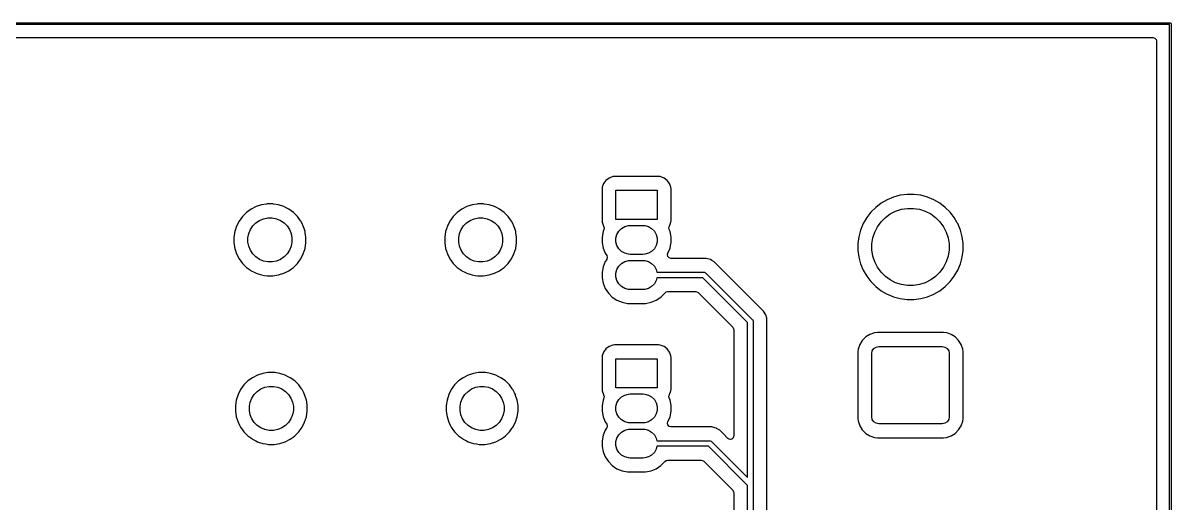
# Model space of a CAD drawing. Extents: x 4.07 to 10.8, y -5 to -0.8.
# Drawn here: x 9.166 to 10.801, y -1.483 to -0.799 of the extents above; entities that cross this region are included whole.
import ezdxf

# ---------------------------------------------------------------- set-up
doc = ezdxf.new("R2010")
doc.units = 0
doc.header["$MEASUREMENT"] = 0
doc.layers.add('BLACK', color=7, linetype='CONTINUOUS')

msp = doc.modelspace()

# ---------------------------------------------------------------- linework, layer by layer
at = {"layer": 'BLACK', "linetype": 'CONTINUOUS'}
for p, q in [((5.8, -0.799), (10.8, -0.799)), ((10.8, -0.799), (10.8004, -0.7991)), ((10.8004, -0.7991), (10.8009, -0.7996)), ((10.8009, -0.7996), (10.801, -0.8)), ((10.801, -0.8), (10.801, -5)), ((10.799, -0.801), (5.801, -0.801)), ((10.799, -4.999), (10.799, -0.801)), ((5.8246, -0.8197), (10.7754, -0.8197)), ((10.7754, -0.8197), (10.7781, -0.8205)), ((10.7781, -0.8205), (10.7799, -0.8226)), ((10.7799, -0.8226), (10.7803, -0.8246)), ((10.7803, -0.8246), (10.7803, -4.9754)), ((9.993, -1.0278), (9.991, -1.0331)), ((9.9964, -1.0233), (9.993, -1.0278)), ((9.993, -1.0278), (9.993, -1.0278)), ((10.0009, -1.0199), (9.9964, -1.0233)), ((9.9964, -1.0233), (9.9964, -1.0233)), ((10.0062, -1.0179), (10.0009, -1.0199)), ((10.0009, -1.0199), (10.0009, -1.0199)), ((10.0086, -1.0176), (10.0062, -1.0179)), ((10.0714, -1.0176), (10.0086, -1.0176)), ((10.0086, -1.0176), (10.0086, -1.0176)), ((10.0738, -1.0179), (10.0714, -1.0176)), ((10.0714, -1.0176), (10.0714, -1.0176)), ((10.0714, -1.0176), (10.0714, -1.0176)), ((10.0714, -1.0176), (10.0714, -1.0176)), ((10.0791, -1.0199), (10.0738, -1.0179)), ((10.0738, -1.0179), (10.0738, -1.0179)), ((10.0836, -1.0233), (10.0791, -1.0199)), ((10.0791, -1.0199), (10.0791, -1.0199)), ((10.087, -1.0278), (10.0836, -1.0233)), ((10.0836, -1.0233), (10.0836, -1.0233)), ((10.089, -1.0331), (10.087, -1.0278)), ((10.087, -1.0278), (10.087, -1.0278)), ((10.087, -1.0278), (10.087, -1.0278)), ((9.991, -1.0331), (9.9908, -1.0347)), ((9.9908, -1.0347), (9.9908, -1.0354)), ((9.9908, -1.0354), (9.9908, -1.0354)), ((9.9908, -1.0354), (9.9908, -1.0806)), ((10.0105, -1.0787), (10.0105, -1.0373)), ((10.0105, -1.0373), (10.0695, -1.0373)), ((10.0695, -1.0373), (10.0695, -1.0787)), ((10.0892, -1.0354), (10.089, -1.0331)), ((10.0892, -1.0806), (10.0892, -1.0354)), ((10.4154, -1.0445), (10.4059, -1.047)), ((10.4251, -1.0432), (10.4154, -1.0445)), ((10.4349, -1.0432), (10.4251, -1.0432)), ((10.4251, -1.0432), (10.4251, -1.0432)), ((10.4251, -1.0432), (10.4251, -1.0432)), ((10.4446, -1.0445), (10.4349, -1.0432)), ((10.4349, -1.0432), (10.4349, -1.0432)), ((10.4349, -1.0432), (10.4349, -1.0432)), ((10.4541, -1.047), (10.4446, -1.0445)), ((9.4983, -1.0606), (9.4912, -1.0642)), ((9.506, -1.0581), (9.4983, -1.0606)), ((9.513, -1.057), (9.506, -1.0581)), ((9.514, -1.0568), (9.513, -1.057)), ((9.522, -1.0568), (9.514, -1.0568)), ((9.5231, -1.057), (9.522, -1.0568)), ((9.53, -1.0581), (9.5231, -1.057)), ((9.5377, -1.0606), (9.53, -1.0581)), ((9.5413, -1.0624), (9.5377, -1.0606)), ((9.5448, -1.0642), (9.5413, -1.0624)), ((9.7983, -1.0606), (9.7912, -1.0642)), ((9.806, -1.0581), (9.7983, -1.0606)), ((9.813, -1.057), (9.806, -1.0581)), ((9.814, -1.0568), (9.813, -1.057)), ((9.822, -1.0568), (9.814, -1.0568)), ((9.8231, -1.057), (9.822, -1.0568)), ((9.83, -1.0581), (9.8231, -1.057)), ((9.8377, -1.0606), (9.83, -1.0581)), ((9.8413, -1.0624), (9.8377, -1.0606)), ((9.8448, -1.0642), (9.8413, -1.0624)), ((10.3806, -1.0616), (10.3736, -1.0686)), ((10.3883, -1.0557), (10.3806, -1.0616)), ((10.3806, -1.0616), (10.3806, -1.0616)), ((10.3968, -1.0507), (10.3883, -1.0557)), ((10.4059, -1.047), (10.3968, -1.0507)), ((10.3968, -1.0507), (10.3968, -1.0507)), ((10.4632, -1.0507), (10.4541, -1.047)), ((10.4717, -1.0557), (10.4632, -1.0507)), ((10.4632, -1.0507), (10.4632, -1.0507)), ((10.4794, -1.0616), (10.4717, -1.0557)), ((10.4864, -1.0686), (10.4794, -1.0616)), ((10.4794, -1.0616), (10.4794, -1.0616)), ((9.4789, -1.0746), (9.4742, -1.0812)), ((9.4846, -1.0689), (9.4789, -1.0746)), ((9.4912, -1.0642), (9.4846, -1.0689)), ((9.5032, -1.0802), (9.5089, -1.0779)), ((9.5089, -1.0779), (9.5149, -1.0767)), ((9.5149, -1.0767), (9.5211, -1.0767)), ((9.5211, -1.0767), (9.5271, -1.0779)), ((9.5271, -1.0779), (9.5328, -1.0802)), ((9.5514, -1.0689), (9.5448, -1.0642)), ((9.5448, -1.0642), (9.5448, -1.0642)), ((9.5448, -1.0642), (9.5448, -1.0642)), ((9.5571, -1.0746), (9.5514, -1.0689)), ((9.5613, -1.0806), (9.5571, -1.0746)), ((9.7789, -1.0746), (9.7742, -1.0812)), ((9.7846, -1.0689), (9.7789, -1.0746)), ((9.7912, -1.0642), (9.7846, -1.0689)), ((9.8032, -1.0802), (9.8089, -1.0779)), ((9.8089, -1.0779), (9.8149, -1.0767)), ((9.8149, -1.0767), (9.8211, -1.0767)), ((9.8211, -1.0767), (9.8271, -1.0779)), ((9.8271, -1.0779), (9.8328, -1.0802)), ((9.8514, -1.0689), (9.8448, -1.0642)), ((9.8448, -1.0642), (9.8448, -1.0642)), ((9.8448, -1.0642), (9.8448, -1.0642)), ((9.8571, -1.0746), (9.8514, -1.0689)), ((9.8613, -1.0806), (9.8571, -1.0746)), ((10.0695, -1.0787), (10.0105, -1.0787)), ((10.3677, -1.0763), (10.3627, -1.0848)), ((10.3736, -1.0686), (10.3677, -1.0763)), ((10.3736, -1.0686), (10.3736, -1.0686)), ((10.3881, -1.0822), (10.3942, -1.0761)), ((10.3942, -1.0761), (10.4012, -1.071)), ((10.4012, -1.071), (10.4089, -1.0671)), ((10.4089, -1.0671), (10.4171, -1.0644)), ((10.4171, -1.0644), (10.4257, -1.0631)), ((10.4257, -1.0631), (10.4343, -1.0631)), ((10.4343, -1.0631), (10.4429, -1.0644)), ((10.4429, -1.0644), (10.4511, -1.0671)), ((10.4511, -1.0671), (10.4588, -1.071)), ((10.4588, -1.071), (10.4658, -1.0761)), ((10.4658, -1.0761), (10.4719, -1.0822)), ((10.4923, -1.0763), (10.4864, -1.0686)), ((10.4864, -1.0686), (10.4864, -1.0686)), ((10.4967, -1.0839), (10.4923, -1.0763)), ((9.4706, -1.0883), (9.4681, -1.096)), ((9.4742, -1.0812), (9.4706, -1.0883)), ((9.4879, -1.0989), (9.4902, -1.0932)), ((9.4902, -1.0932), (9.4937, -1.088)), ((9.4937, -1.088), (9.498, -1.0837)), ((9.498, -1.0837), (9.5032, -1.0802)), ((9.5328, -1.0802), (9.538, -1.0837)), ((9.538, -1.0837), (9.5423, -1.088)), ((9.5423, -1.088), (9.5458, -1.0932)), ((9.5458, -1.0932), (9.5481, -1.0989)), ((9.5618, -1.0812), (9.5613, -1.0806)), ((9.5637, -1.0848), (9.5618, -1.0812)), ((9.5654, -1.0883), (9.5637, -1.0848)), ((9.5665, -1.0916), (9.5654, -1.0883)), ((9.5654, -1.0883), (9.5654, -1.0883)), ((9.5654, -1.0883), (9.5654, -1.0883)), ((9.5679, -1.096), (9.5665, -1.0916)), ((9.7706, -1.0883), (9.7681, -1.096)), ((9.7742, -1.0812), (9.7706, -1.0883)), ((9.7879, -1.0989), (9.7902, -1.0932)), ((9.7902, -1.0932), (9.7937, -1.088)), ((9.7937, -1.088), (9.798, -1.0837)), ((9.798, -1.0837), (9.8032, -1.0802)), ((9.8328, -1.0802), (9.838, -1.0837)), ((9.838, -1.0837), (9.8423, -1.088)), ((9.8423, -1.088), (9.8458, -1.0932)), ((9.8458, -1.0932), (9.8481, -1.0989)), ((9.8618, -1.0812), (9.8613, -1.0806)), ((9.8637, -1.0848), (9.8618, -1.0812)), ((9.8654, -1.0883), (9.8637, -1.0848)), ((9.8665, -1.0916), (9.8654, -1.0883)), ((9.8654, -1.0883), (9.8654, -1.0883)), ((9.8654, -1.0883), (9.8654, -1.0883)), ((9.8679, -1.096), (9.8665, -1.0916)), ((9.9908, -1.0806), (9.9908, -1.0806)), ((9.9908, -1.0806), (9.991, -1.0829)), ((9.991, -1.0829), (9.993, -1.0882)), ((9.9936, -1.093), (9.9923, -1.0962)), ((9.993, -1.0882), (9.993, -1.0882)), ((9.993, -1.0882), (9.993, -1.0882)), ((9.993, -1.0882), (9.993, -1.0883)), ((9.993, -1.0883), (9.9931, -1.0883)), ((9.9931, -1.0883), (9.9932, -1.0885)), ((9.9932, -1.0885), (9.9931, -1.0885)), ((9.9931, -1.0885), (9.994, -1.0908)), ((9.994, -1.0908), (9.9936, -1.093)), ((10.0147, -1.0954), (10.0186, -1.0916)), ((10.0186, -1.0916), (10.0232, -1.0889)), ((10.0232, -1.0889), (10.0284, -1.0875)), ((10.0284, -1.0875), (10.0311, -1.0873)), ((10.0311, -1.0873), (10.0489, -1.0873)), ((10.0489, -1.0873), (10.0516, -1.0875)), ((10.0516, -1.0875), (10.0568, -1.0889)), ((10.0568, -1.0889), (10.0614, -1.0916)), ((10.0614, -1.0916), (10.0653, -1.0954)), ((10.0861, -1.0903), (10.0868, -1.0885)), ((10.0864, -1.093), (10.0861, -1.0903)), ((10.0877, -1.0962), (10.0864, -1.093)), ((10.0868, -1.0885), (10.0869, -1.0883)), ((10.0868, -1.0885), (10.0868, -1.0885)), ((10.0869, -1.0883), (10.087, -1.0883)), ((10.087, -1.0882), (10.089, -1.0829)), ((10.087, -1.0883), (10.087, -1.0882)), ((10.089, -1.0829), (10.0892, -1.0806)), ((10.359, -1.0939), (10.3565, -1.1034)), ((10.3627, -1.0848), (10.359, -1.0939)), ((10.3627, -1.0848), (10.3627, -1.0848)), ((10.3791, -1.0969), (10.383, -1.0892)), ((10.383, -1.0892), (10.3881, -1.0822)), ((10.4719, -1.0822), (10.477, -1.0892)), ((10.477, -1.0892), (10.4809, -1.0969)), ((10.4973, -1.0848), (10.4967, -1.0839)), ((10.501, -1.0939), (10.4973, -1.0848)), ((10.5035, -1.1034), (10.501, -1.0939)), ((9.4681, -1.096), (9.4668, -1.104)), ((9.4668, -1.104), (9.4668, -1.112)), ((9.4867, -1.1049), (9.4879, -1.0989)), ((9.4867, -1.1111), (9.4867, -1.1049)), ((9.4879, -1.1171), (9.4867, -1.1111)), ((9.5481, -1.0989), (9.5493, -1.1049)), ((9.5493, -1.1111), (9.5481, -1.1171)), ((9.5493, -1.1049), (9.5493, -1.1111)), ((9.5682, -1.0978), (9.5679, -1.096)), ((9.5692, -1.104), (9.5682, -1.0978)), ((9.5692, -1.112), (9.5692, -1.104)), ((9.7681, -1.096), (9.7668, -1.104)), ((9.7668, -1.104), (9.7668, -1.112)), ((9.7867, -1.1049), (9.7879, -1.0989)), ((9.7867, -1.1111), (9.7867, -1.1049)), ((9.7879, -1.1171), (9.7867, -1.1111)), ((9.8481, -1.0989), (9.8493, -1.1049)), ((9.8493, -1.1111), (9.8481, -1.1171)), ((9.8493, -1.1049), (9.8493, -1.1111)), ((9.8682, -1.0978), (9.8679, -1.096)), ((9.8692, -1.104), (9.8682, -1.0978)), ((9.8692, -1.112), (9.8692, -1.104)), ((9.9923, -1.0962), (9.9908, -1.104)), ((9.9908, -1.104), (9.9908, -1.112)), ((9.9923, -1.0962), (9.9923, -1.0962)), ((10.0106, -1.1053), (10.012, -1.1001)), ((10.0106, -1.1107), (10.0106, -1.1053)), ((10.012, -1.1159), (10.0106, -1.1107)), ((10.012, -1.1001), (10.0147, -1.0954)), ((10.0653, -1.0954), (10.068, -1.1001)), ((10.068, -1.1001), (10.0694, -1.1053)), ((10.0694, -1.1107), (10.068, -1.1159)), ((10.0694, -1.1053), (10.0694, -1.1107)), ((10.0887, -1.1014), (10.0877, -1.0962)), ((10.0892, -1.104), (10.0887, -1.1014)), ((10.0892, -1.112), (10.0892, -1.104)), ((10.0892, -1.104), (10.0892, -1.104)), ((10.3565, -1.1034), (10.3552, -1.1131)), ((10.3751, -1.1137), (10.3764, -1.1051)), ((10.3764, -1.1051), (10.3791, -1.0969)), ((10.4809, -1.0969), (10.4836, -1.1051)), ((10.4836, -1.1051), (10.4849, -1.1137)), ((10.5048, -1.1131), (10.5035, -1.1034)), ((9.4668, -1.112), (9.4681, -1.12)), ((9.4681, -1.12), (9.4706, -1.1277)), ((9.4706, -1.1277), (9.4742, -1.1348)), ((9.4902, -1.1228), (9.4879, -1.1171)), ((9.4937, -1.128), (9.4902, -1.1228)), ((9.5458, -1.1228), (9.5423, -1.128)), ((9.5481, -1.1171), (9.5458, -1.1228)), ((9.5618, -1.1348), (9.5654, -1.1277)), ((9.5654, -1.1277), (9.5679, -1.12)), ((9.5679, -1.12), (9.5692, -1.112)), ((9.7668, -1.112), (9.7681, -1.12)), ((9.7681, -1.12), (9.7706, -1.1277)), ((9.7706, -1.1277), (9.7742, -1.1348)), ((9.7902, -1.1228), (9.7879, -1.1171)), ((9.7937, -1.128), (9.7902, -1.1228)), ((9.8458, -1.1228), (9.8423, -1.128)), ((9.8481, -1.1171), (9.8458, -1.1228)), ((9.8618, -1.1348), (9.8654, -1.1277)), ((9.8654, -1.1277), (9.8679, -1.12)), ((9.8679, -1.12), (9.8692, -1.112)), ((9.9908, -1.112), (9.9923, -1.1198)), ((9.9923, -1.1198), (9.9923, -1.1198)), ((9.9923, -1.1198), (9.9954, -1.1271)), ((9.9954, -1.1271), (9.9975, -1.1303)), ((10.0147, -1.1206), (10.012, -1.1159)), ((10.0186, -1.1244), (10.0147, -1.1206)), ((10.0232, -1.1271), (10.0186, -1.1244)), ((10.0284, -1.1285), (10.0232, -1.1271)), ((10.0568, -1.1271), (10.0516, -1.1285)), ((10.0614, -1.1244), (10.0568, -1.1271)), ((10.0653, -1.1206), (10.0614, -1.1244)), ((10.068, -1.1159), (10.0653, -1.1206)), ((10.0841, -1.1288), (10.0846, -1.1273)), ((10.0845, -1.1273), (10.0846, -1.1272)), ((10.0846, -1.1273), (10.0845, -1.1273)), ((10.0846, -1.1271), (10.0877, -1.1198)), ((10.0846, -1.1272), (10.0846, -1.1271)), ((10.0846, -1.1271), (10.0846, -1.1271)), ((10.0846, -1.1272), (10.0846, -1.1272)), ((10.0877, -1.1198), (10.089, -1.1131)), ((10.089, -1.113), (10.0892, -1.112)), ((10.089, -1.1131), (10.089, -1.113)), ((10.0892, -1.112), (10.0892, -1.112)), ((10.0892, -1.112), (10.0892, -1.112)), ((10.3552, -1.1131), (10.3552, -1.1131)), ((10.3552, -1.1131), (10.3552, -1.1229)), ((10.3552, -1.1229), (10.3552, -1.1229)), ((10.3552, -1.1229), (10.3565, -1.1326)), ((10.3751, -1.1223), (10.3751, -1.1137)), ((10.3764, -1.1309), (10.3751, -1.1223)), ((10.4849, -1.1223), (10.4836, -1.1309)), ((10.4849, -1.1137), (10.4849, -1.1223)), ((10.5035, -1.1326), (10.5048, -1.1229)), ((10.5048, -1.1229), (10.5048, -1.1131)), ((9.4742, -1.1348), (9.4789, -1.1414)), ((9.4789, -1.1414), (9.4846, -1.1471)), ((9.498, -1.1323), (9.4937, -1.128)), ((9.5032, -1.1358), (9.498, -1.1323)), ((9.5089, -1.1381), (9.5032, -1.1358)), ((9.5149, -1.1393), (9.5089, -1.1381)), ((9.5211, -1.1393), (9.5149, -1.1393)), ((9.5271, -1.1381), (9.5211, -1.1393)), ((9.5328, -1.1358), (9.5271, -1.1381)), ((9.538, -1.1323), (9.5328, -1.1358)), ((9.5423, -1.128), (9.538, -1.1323)), ((9.5514, -1.1471), (9.5571, -1.1414)), ((9.5571, -1.1414), (9.5591, -1.1385)), ((9.5571, -1.1414), (9.5571, -1.1414)), ((9.5571, -1.1414), (9.5571, -1.1414)), ((9.5591, -1.1385), (9.5618, -1.1348)), ((9.7742, -1.1348), (9.7789, -1.1414)), ((9.7789, -1.1414), (9.7846, -1.1471)), ((9.798, -1.1323), (9.7937, -1.128)), ((9.8032, -1.1358), (9.798, -1.1323)), ((9.8089, -1.1381), (9.8032, -1.1358)), ((9.8149, -1.1393), (9.8089, -1.1381)), ((9.8211, -1.1393), (9.8149, -1.1393)), ((9.8271, -1.1381), (9.8211, -1.1393)), ((9.8328, -1.1358), (9.8271, -1.1381)), ((9.838, -1.1323), (9.8328, -1.1358)), ((9.8423, -1.128), (9.838, -1.1323)), ((9.8514, -1.1471), (9.8571, -1.1414)), ((9.8571, -1.1414), (9.8591, -1.1385)), ((9.8571, -1.1414), (9.8571, -1.1414)), ((9.8571, -1.1414), (9.8571, -1.1414)), ((9.8591, -1.1385), (9.8618, -1.1348)), ((9.9954, -1.1389), (9.9923, -1.1462)), ((9.9975, -1.1357), (9.9954, -1.1389)), ((9.9975, -1.1303), (9.9983, -1.1329)), ((9.9976, -1.1356), (9.9975, -1.1357)), ((9.9983, -1.1329), (9.9976, -1.1356)), ((10.0147, -1.1454), (10.0186, -1.1416)), ((10.0186, -1.1416), (10.0232, -1.1389)), ((10.0232, -1.1389), (10.0284, -1.1375)), ((10.0311, -1.1287), (10.0284, -1.1285)), ((10.0284, -1.1375), (10.0311, -1.1373)), ((10.0489, -1.1287), (10.0311, -1.1287)), ((10.0311, -1.1373), (10.0489, -1.1373)), ((10.0516, -1.1285), (10.0489, -1.1287)), ((10.0489, -1.1373), (10.0516, -1.1375)), ((10.0516, -1.1375), (10.0568, -1.1389)), ((10.0568, -1.1389), (10.0614, -1.1416)), ((10.0614, -1.1416), (10.0653, -1.1454)), ((10.0845, -1.1315), (10.0841, -1.1288)), ((10.0863, -1.1336), (10.0845, -1.1315)), ((10.0889, -1.1344), (10.0863, -1.1336)), ((10.1326, -1.1344), (10.0889, -1.1344)), ((10.1329, -1.1344), (10.1326, -1.1344)), ((10.1326, -1.1344), (10.1326, -1.1344)), ((10.1391, -1.1344), (10.1329, -1.1344)), ((10.1451, -1.136), (10.1391, -1.1344)), ((10.1471, -1.1371), (10.1451, -1.136)), ((10.1505, -1.1391), (10.1471, -1.1371)), ((10.1471, -1.1371), (10.1471, -1.1371)), ((10.1471, -1.1371), (10.1471, -1.1371)), ((10.1552, -1.1438), (10.1505, -1.1391)), ((10.1505, -1.1391), (10.1505, -1.1391)), ((10.2209, -1.2095), (10.1552, -1.1438)), ((10.1552, -1.1438), (10.1552, -1.1438)), ((10.3565, -1.1326), (10.359, -1.1421)), ((10.359, -1.1421), (10.3627, -1.1512)), ((10.3791, -1.1391), (10.3764, -1.1309)), ((10.383, -1.1468), (10.3791, -1.1391)), ((10.4809, -1.1391), (10.477, -1.1468)), ((10.4836, -1.1309), (10.4809, -1.1391)), ((10.4973, -1.1512), (10.501, -1.1421)), ((10.501, -1.1421), (10.5035, -1.1326)), ((9.4846, -1.1471), (9.4903, -1.1512)), ((9.4903, -1.1512), (9.4912, -1.1518)), ((9.4912, -1.1518), (9.4957, -1.1541)), ((9.4957, -1.1541), (9.4983, -1.1554)), ((9.4983, -1.1554), (9.4983, -1.1554)), ((9.4983, -1.1554), (9.4983, -1.1554)), ((9.4983, -1.1554), (9.5025, -1.1568)), ((9.5025, -1.1568), (9.506, -1.1579)), ((9.506, -1.1579), (9.51, -1.1586)), ((9.51, -1.1586), (9.514, -1.1592)), ((9.514, -1.1592), (9.514, -1.1592)), ((9.514, -1.1592), (9.522, -1.1592)), ((9.522, -1.1592), (9.53, -1.1579)), ((9.522, -1.1592), (9.522, -1.1592)), ((9.53, -1.1579), (9.5377, -1.1554)), ((9.5377, -1.1554), (9.5448, -1.1518)), ((9.5448, -1.1518), (9.5485, -1.1491)), ((9.5485, -1.1491), (9.5514, -1.1471)), ((9.5514, -1.1471), (9.5514, -1.1471)), ((9.5514, -1.1471), (9.5514, -1.1471)), ((9.7846, -1.1471), (9.7903, -1.1512)), ((9.7903, -1.1512), (9.7912, -1.1518)), ((9.7912, -1.1518), (9.7957, -1.1541)), ((9.7957, -1.1541), (9.7983, -1.1554)), ((9.7983, -1.1554), (9.7983, -1.1554)), ((9.7983, -1.1554), (9.7983, -1.1554)), ((9.7983, -1.1554), (9.8025, -1.1568)), ((9.8025, -1.1568), (9.806, -1.1579)), ((9.806, -1.1579), (9.81, -1.1586)), ((9.81, -1.1586), (9.814, -1.1592)), ((9.814, -1.1592), (9.814, -1.1592)), ((9.814, -1.1592), (9.822, -1.1592)), ((9.822, -1.1592), (9.83, -1.1579)), ((9.822, -1.1592), (9.822, -1.1592)), ((9.83, -1.1579), (9.8377, -1.1554)), ((9.8377, -1.1554), (9.8448, -1.1518)), ((9.8448, -1.1518), (9.8485, -1.1491)), ((9.8485, -1.1491), (9.8514, -1.1471)), ((9.8514, -1.1471), (9.8514, -1.1471)), ((9.8514, -1.1471), (9.8514, -1.1471)), ((9.9923, -1.1462), (9.9908, -1.154)), ((9.9908, -1.154), (9.9908, -1.162)), ((9.9923, -1.1462), (9.9923, -1.1462)), ((10.0106, -1.1553), (10.012, -1.1501)), ((10.0106, -1.1607), (10.0106, -1.1553)), ((10.012, -1.1501), (10.0147, -1.1454)), ((10.0653, -1.1454), (10.068, -1.1501)), ((10.068, -1.1501), (10.069, -1.1541)), ((10.069, -1.1541), (10.136, -1.1541)), ((10.136, -1.1541), (10.1368, -1.1541)), ((10.1368, -1.1541), (10.1382, -1.1547)), ((10.1382, -1.1547), (10.1388, -1.1552)), ((10.1388, -1.1552), (10.2048, -1.2212)), ((10.3627, -1.1512), (10.3627, -1.1512)), ((10.3627, -1.1512), (10.3677, -1.1597)), ((10.3677, -1.1597), (10.3736, -1.1674)), ((10.3881, -1.1538), (10.383, -1.1468)), ((10.3942, -1.1599), (10.3881, -1.1538)), ((10.4012, -1.165), (10.3942, -1.1599)), ((10.4658, -1.1599), (10.4588, -1.165)), ((10.4719, -1.1538), (10.4658, -1.1599)), ((10.477, -1.1468), (10.4719, -1.1538)), ((10.4864, -1.1674), (10.4923, -1.1597)), ((10.4923, -1.1597), (10.4973, -1.1512)), ((9.9908, -1.162), (9.9923, -1.1698)), ((9.9923, -1.1698), (9.9923, -1.1698)), ((9.9923, -1.1698), (9.9954, -1.1771)), ((10.012, -1.1659), (10.0106, -1.1607)), ((10.0147, -1.1706), (10.012, -1.1659)), ((10.0186, -1.1744), (10.0147, -1.1706)), ((10.0232, -1.1771), (10.0186, -1.1744)), ((10.0614, -1.1744), (10.0568, -1.1771)), ((10.0653, -1.1706), (10.0614, -1.1744)), ((10.068, -1.1659), (10.0653, -1.1706)), ((10.069, -1.1619), (10.068, -1.1659)), ((10.1344, -1.1619), (10.069, -1.1619)), ((10.1981, -1.2256), (10.1344, -1.1619)), ((10.3736, -1.1674), (10.3736, -1.1674)), ((10.3736, -1.1674), (10.3806, -1.1744)), ((10.3806, -1.1744), (10.3806, -1.1744)), ((10.3806, -1.1744), (10.3883, -1.1803)), ((10.4089, -1.1689), (10.4012, -1.165)), ((10.4171, -1.1716), (10.4089, -1.1689)), ((10.4257, -1.1729), (10.4171, -1.1716)), ((10.4343, -1.1729), (10.4257, -1.1729)), ((10.4429, -1.1716), (10.4343, -1.1729)), ((10.4511, -1.1689), (10.4429, -1.1716)), ((10.4588, -1.165), (10.4511, -1.1689)), ((10.4717, -1.1803), (10.4794, -1.1744)), ((10.4794, -1.1744), (10.4864, -1.1674)), ((9.9954, -1.1771), (9.9954, -1.1771)), ((9.9954, -1.1771), (9.9998, -1.1837)), ((9.9998, -1.1837), (10.0054, -1.1894)), ((10.0054, -1.1894), (10.012, -1.1938)), ((10.0284, -1.1785), (10.0232, -1.1771)), ((10.0311, -1.1787), (10.0284, -1.1785)), ((10.0489, -1.1787), (10.0311, -1.1787)), ((10.0516, -1.1785), (10.0489, -1.1787)), ((10.0568, -1.1771), (10.0516, -1.1785)), ((10.068, -1.1938), (10.0746, -1.1894)), ((10.0746, -1.1894), (10.0802, -1.1837)), ((10.0802, -1.1837), (10.0804, -1.1836)), ((10.0802, -1.1837), (10.0802, -1.1837)), ((10.0804, -1.1836), (10.0823, -1.182)), ((10.0804, -1.1836), (10.0804, -1.1836)), ((10.0823, -1.182), (10.0842, -1.1816)), ((10.0842, -1.1816), (10.1242, -1.1816)), ((10.1242, -1.1816), (10.1268, -1.1824)), ((10.1268, -1.1824), (10.1276, -1.1831)), ((10.1276, -1.1831), (10.1769, -1.2324)), ((10.3883, -1.1803), (10.3968, -1.1853)), ((10.3968, -1.1853), (10.3968, -1.1853)), ((10.3968, -1.1853), (10.4007, -1.1869)), ((10.4007, -1.1869), (10.4059, -1.189)), ((10.4059, -1.189), (10.4154, -1.1915)), ((10.4154, -1.1915), (10.4251, -1.1928)), ((10.4251, -1.1928), (10.4251, -1.1928)), ((10.4251, -1.1928), (10.4349, -1.1928)), ((10.4349, -1.1928), (10.4446, -1.1915)), ((10.4349, -1.1928), (10.4349, -1.1928)), ((10.4446, -1.1915), (10.4541, -1.189)), ((10.4541, -1.189), (10.4632, -1.1853)), ((10.4632, -1.1853), (10.4717, -1.1803)), ((10.012, -1.1938), (10.012, -1.1938)), ((10.012, -1.1938), (10.012, -1.1938)), ((10.012, -1.1938), (10.0194, -1.1968)), ((10.0194, -1.1968), (10.0272, -1.1984)), ((10.0272, -1.1984), (10.0272, -1.1984)), ((10.0272, -1.1984), (10.0272, -1.1984)), ((10.0272, -1.1984), (10.0528, -1.1984)), ((10.0528, -1.1984), (10.0606, -1.1968)), ((10.0528, -1.1984), (10.0528, -1.1984)), ((10.0606, -1.1968), (10.068, -1.1938)), ((10.224, -1.2149), (10.2209, -1.2095)), ((10.2209, -1.2095), (10.2209, -1.2095)), ((10.1981, -1.4465), (10.1981, -1.2256)), ((10.2048, -1.2212), (10.2053, -1.2218)), ((10.2053, -1.2218), (10.2055, -1.2224)), ((10.2055, -1.2224), (10.2059, -1.2232)), ((10.2059, -1.2232), (10.2059, -1.224)), ((10.2059, -1.224), (10.2059, -1.456)), ((10.2253, -1.2194), (10.224, -1.2149)), ((10.224, -1.2149), (10.224, -1.2149)), ((10.2256, -1.2209), (10.2253, -1.2194)), ((10.2256, -1.2275), (10.2256, -1.2209)), ((10.1769, -1.2324), (10.1782, -1.2348)), ((10.1782, -1.2348), (10.1784, -1.2358)), ((10.1784, -1.2358), (10.1784, -1.3871)), ((10.2256, -1.2676), (10.2256, -1.2275)), ((10.2256, -1.2275), (10.2256, -1.2275)), ((10.3787, -1.2404), (10.3722, -1.2426)), ((10.3828, -1.24), (10.3787, -1.2404)), ((10.3787, -1.2404), (10.3787, -1.2404)), ((10.4772, -1.24), (10.3828, -1.24)), ((10.3828, -1.24), (10.3828, -1.24)), ((10.4813, -1.2404), (10.4772, -1.24)), ((10.4772, -1.24), (10.4772, -1.24)), ((10.483, -1.241), (10.4813, -1.2404)), ((10.4813, -1.2404), (10.4813, -1.2404)), ((10.4878, -1.2426), (10.483, -1.241)), ((10.0062, -1.2579), (10.0009, -1.2599)), ((10.0086, -1.2576), (10.0062, -1.2579)), ((10.0714, -1.2576), (10.0086, -1.2576)), ((10.0086, -1.2576), (10.0086, -1.2576)), ((10.0738, -1.2579), (10.0714, -1.2576)), ((10.0714, -1.2576), (10.0714, -1.2576)), ((10.0714, -1.2576), (10.0714, -1.2576)), ((10.0714, -1.2576), (10.0714, -1.2576)), ((10.0791, -1.2599), (10.0738, -1.2579)), ((10.0738, -1.2579), (10.0738, -1.2579)), ((10.3578, -1.257), (10.3556, -1.2636)), ((10.3614, -1.2511), (10.3578, -1.257)), ((10.3578, -1.257), (10.3578, -1.257)), ((10.3663, -1.2462), (10.3614, -1.2511)), ((10.3614, -1.2511), (10.3614, -1.2511)), ((10.3722, -1.2426), (10.3663, -1.2462)), ((10.3663, -1.2462), (10.3663, -1.2462)), ((10.3722, -1.2426), (10.3722, -1.2426)), ((10.4937, -1.2462), (10.4878, -1.2426)), ((10.4878, -1.2426), (10.4878, -1.2426)), ((10.4986, -1.2511), (10.4937, -1.2462)), ((10.4937, -1.2462), (10.4937, -1.2462)), ((10.5022, -1.257), (10.4986, -1.2511)), ((10.5044, -1.2636), (10.5022, -1.257)), ((9.991, -1.2731), (9.9908, -1.2754)), ((9.993, -1.2678), (9.991, -1.2731)), ((9.9964, -1.2633), (9.993, -1.2678)), ((9.993, -1.2678), (9.993, -1.2678)), ((10.0009, -1.2599), (9.9964, -1.2633)), ((9.9964, -1.2633), (9.9964, -1.2633)), ((10.0009, -1.2599), (10.0009, -1.2599)), ((10.0836, -1.2633), (10.0791, -1.2599)), ((10.0791, -1.2599), (10.0791, -1.2599)), ((10.087, -1.2678), (10.0836, -1.2633)), ((10.0836, -1.2633), (10.0836, -1.2633)), ((10.088, -1.2704), (10.087, -1.2678)), ((10.087, -1.2678), (10.087, -1.2678)), ((10.089, -1.2731), (10.088, -1.2704)), ((10.0892, -1.2754), (10.089, -1.2731)), ((10.2256, -1.4529), (10.2256, -1.2676)), ((10.3556, -1.2636), (10.3552, -1.2676)), ((10.3552, -1.2676), (10.3552, -1.3621)), ((10.3556, -1.2636), (10.3556, -1.2636)), ((10.3749, -1.2696), (10.3756, -1.2658)), ((10.3749, -1.3601), (10.3749, -1.2696)), ((10.3756, -1.2658), (10.3778, -1.2626)), ((10.3778, -1.2626), (10.381, -1.2605)), ((10.381, -1.2605), (10.3847, -1.2597)), ((10.3847, -1.2597), (10.4753, -1.2597)), ((10.4753, -1.2597), (10.479, -1.2605)), ((10.479, -1.2605), (10.4822, -1.2626)), ((10.4822, -1.2626), (10.4844, -1.2658)), ((10.4844, -1.2658), (10.4851, -1.2696)), ((10.4851, -1.2696), (10.4851, -1.3601)), ((10.5048, -1.2676), (10.5044, -1.2636)), ((10.5048, -1.3621), (10.5048, -1.2676)), ((9.9908, -1.2754), (9.9908, -1.2754)), ((9.9908, -1.2754), (9.9908, -1.2754)), ((9.9908, -1.2754), (9.9908, -1.3206)), ((10.0105, -1.3187), (10.0105, -1.2773)), ((10.0105, -1.2773), (10.0695, -1.2773)), ((10.0695, -1.2773), (10.0695, -1.3187)), ((10.0892, -1.3206), (10.0892, -1.2754)), ((9.4932, -1.3042), (9.4866, -1.3089)), ((9.5003, -1.3006), (9.4932, -1.3042)), ((9.508, -1.2981), (9.5003, -1.3006)), ((9.515, -1.297), (9.508, -1.2981)), ((9.516, -1.2968), (9.515, -1.297)), ((9.524, -1.2968), (9.516, -1.2968)), ((9.5251, -1.297), (9.524, -1.2968)), ((9.532, -1.2981), (9.5251, -1.297)), ((9.5397, -1.3006), (9.532, -1.2981)), ((9.544, -1.3028), (9.5397, -1.3006)), ((9.5468, -1.3042), (9.544, -1.3028)), ((9.5534, -1.3089), (9.5468, -1.3042)), ((9.5468, -1.3042), (9.5468, -1.3042)), ((9.5468, -1.3042), (9.5468, -1.3042)), ((9.7932, -1.3042), (9.7866, -1.3089)), ((9.8003, -1.3006), (9.7932, -1.3042)), ((9.808, -1.2981), (9.8003, -1.3006)), ((9.815, -1.297), (9.808, -1.2981)), ((9.816, -1.2968), (9.815, -1.297)), ((9.824, -1.2968), (9.816, -1.2968)), ((9.8251, -1.297), (9.824, -1.2968)), ((9.832, -1.2981), (9.8251, -1.297)), ((9.8397, -1.3006), (9.832, -1.2981)), ((9.844, -1.3028), (9.8397, -1.3006)), ((9.8468, -1.3042), (9.844, -1.3028)), ((9.8534, -1.3089), (9.8468, -1.3042)), ((9.8468, -1.3042), (9.8468, -1.3042)), ((9.8468, -1.3042), (9.8468, -1.3042)), ((9.4762, -1.3212), (9.4726, -1.3283)), ((9.4809, -1.3146), (9.4762, -1.3212)), ((9.4866, -1.3089), (9.4809, -1.3146)), ((9.4957, -1.328), (9.5, -1.3237)), ((9.5, -1.3237), (9.5052, -1.3202)), ((9.5052, -1.3202), (9.5109, -1.3179)), ((9.5109, -1.3179), (9.5169, -1.3167)), ((9.5169, -1.3167), (9.5231, -1.3167)), ((9.5231, -1.3167), (9.5291, -1.3179)), ((9.5291, -1.3179), (9.5348, -1.3202)), ((9.5348, -1.3202), (9.54, -1.3237)), ((9.54, -1.3237), (9.5443, -1.328)), ((9.5591, -1.3146), (9.5534, -1.3089)), ((9.563, -1.3201), (9.5591, -1.3146)), ((9.5638, -1.3212), (9.563, -1.3201)), ((9.5661, -1.3257), (9.5638, -1.3212)), ((9.7762, -1.3212), (9.7726, -1.3283)), ((9.7809, -1.3146), (9.7762, -1.3212)), ((9.7866, -1.3089), (9.7809, -1.3146)), ((9.7957, -1.328), (9.8, -1.3237)), ((9.8, -1.3237), (9.8052, -1.3202)), ((9.8052, -1.3202), (9.8109, -1.3179)), ((9.8109, -1.3179), (9.8169, -1.3167)), ((9.8169, -1.3167), (9.8231, -1.3167)), ((9.8231, -1.3167), (9.8291, -1.3179)), ((9.8291, -1.3179), (9.8348, -1.3202)), ((9.8348, -1.3202), (9.84, -1.3237)), ((9.84, -1.3237), (9.8443, -1.328)), ((9.8591, -1.3146), (9.8534, -1.3089)), ((9.863, -1.3201), (9.8591, -1.3146)), ((9.8638, -1.3212), (9.863, -1.3201)), ((9.8661, -1.3257), (9.8638, -1.3212)), ((9.9908, -1.3206), (9.9908, -1.3206)), ((9.9908, -1.3206), (9.991, -1.3229)), ((9.991, -1.3229), (9.993, -1.3282)), ((10.0695, -1.3187), (10.0105, -1.3187)), ((10.087, -1.3282), (10.089, -1.3229)), ((10.089, -1.3229), (10.0892, -1.3206)), ((9.4701, -1.336), (9.4688, -1.344)), ((9.4726, -1.3283), (9.4701, -1.336)), ((9.4887, -1.3449), (9.4899, -1.3389)), ((9.4899, -1.3389), (9.4922, -1.3332)), ((9.4922, -1.3332), (9.4957, -1.328)), ((9.5443, -1.328), (9.5478, -1.3332)), ((9.5478, -1.3332), (9.5501, -1.3389)), ((9.5501, -1.3389), (9.5513, -1.3449)), ((9.5674, -1.3283), (9.5661, -1.3257)), ((9.5678, -1.3294), (9.5674, -1.3283)), ((9.5674, -1.3283), (9.5674, -1.3283)), ((9.5674, -1.3283), (9.5674, -1.3283)), ((9.5699, -1.336), (9.5678, -1.3294)), ((9.5703, -1.3385), (9.5699, -1.336)), ((9.5712, -1.344), (9.5703, -1.3385)), ((9.7701, -1.336), (9.7688, -1.344)), ((9.7726, -1.3283), (9.7701, -1.336)), ((9.7887, -1.3449), (9.7899, -1.3389)), ((9.7899, -1.3389), (9.7922, -1.3332)), ((9.7922, -1.3332), (9.7957, -1.328)), ((9.8443, -1.328), (9.8478, -1.3332)), ((9.8478, -1.3332), (9.8501, -1.3389)), ((9.8501, -1.3389), (9.8513, -1.3449)), ((9.8674, -1.3283), (9.8661, -1.3257)), ((9.8678, -1.3294), (9.8674, -1.3283)), ((9.8674, -1.3283), (9.8674, -1.3283)), ((9.8674, -1.3283), (9.8674, -1.3283)), ((9.8699, -1.336), (9.8678, -1.3294)), ((9.8703, -1.3385), (9.8699, -1.336)), ((9.8712, -1.344), (9.8703, -1.3385)), ((9.9923, -1.3362), (9.9908, -1.344)), ((9.9936, -1.333), (9.9923, -1.3362)), ((9.9923, -1.3362), (9.9923, -1.3362)), ((9.993, -1.3282), (9.993, -1.3282)), ((9.993, -1.3282), (9.993, -1.3282)), ((9.993, -1.3282), (9.993, -1.3283)), ((9.993, -1.3283), (9.9931, -1.3283)), ((9.9931, -1.3283), (9.9932, -1.3285)), ((9.9932, -1.3285), (9.9931, -1.3285)), ((9.9931, -1.3285), (9.994, -1.3308)), ((9.994, -1.3308), (9.9936, -1.333)), ((10.0106, -1.3453), (10.012, -1.3401)), ((10.012, -1.3401), (10.0147, -1.3354)), ((10.0147, -1.3354), (10.0186, -1.3316)), ((10.0186, -1.3316), (10.0232, -1.3289)), ((10.0232, -1.3289), (10.0284, -1.3275)), ((10.0284, -1.3275), (10.0311, -1.3273)), ((10.0311, -1.3273), (10.0489, -1.3273)), ((10.0489, -1.3273), (10.0516, -1.3275)), ((10.0516, -1.3275), (10.0568, -1.3289)), ((10.0568, -1.3289), (10.0614, -1.3316)), ((10.0614, -1.3316), (10.0653, -1.3354)), ((10.0653, -1.3354), (10.068, -1.3401)), ((10.068, -1.3401), (10.0694, -1.3453)), ((10.0861, -1.3303), (10.0868, -1.3285)), ((10.0864, -1.333), (10.0861, -1.3303)), ((10.0877, -1.3362), (10.0864, -1.333)), ((10.0868, -1.3285), (10.0869, -1.3283)), ((10.0868, -1.3285), (10.0868, -1.3285)), ((10.0869, -1.3283), (10.087, -1.3283)), ((10.087, -1.3283), (10.087, -1.3282)), ((10.0892, -1.344), (10.0877, -1.3362)), ((9.4688, -1.344), (9.4688, -1.352)), ((9.4688, -1.352), (9.4701, -1.36)), ((9.4887, -1.3511), (9.4887, -1.3449)), ((9.4899, -1.3571), (9.4887, -1.3511)), ((9.5513, -1.3511), (9.5501, -1.3571)), ((9.5513, -1.3449), (9.5513, -1.3511)), ((9.5699, -1.36), (9.5712, -1.352)), ((9.5712, -1.352), (9.5712, -1.344)), ((9.7688, -1.344), (9.7688, -1.352)), ((9.7688, -1.352), (9.7701, -1.36)), ((9.7887, -1.3511), (9.7887, -1.3449)), ((9.7899, -1.3571), (9.7887, -1.3511)), ((9.8513, -1.3511), (9.8501, -1.3571)), ((9.8513, -1.3449), (9.8513, -1.3511)), ((9.8699, -1.36), (9.8712, -1.352)), ((9.8712, -1.352), (9.8712, -1.344)), ((9.9908, -1.344), (9.9908, -1.352)), ((9.9908, -1.352), (9.9923, -1.3598)), ((10.0106, -1.3507), (10.0106, -1.3453)), ((10.012, -1.3559), (10.0106, -1.3507)), ((10.0147, -1.3606), (10.012, -1.3559)), ((10.068, -1.3559), (10.0653, -1.3606)), ((10.0694, -1.3507), (10.068, -1.3559)), ((10.0694, -1.3453), (10.0694, -1.3507)), ((10.0877, -1.3598), (10.0892, -1.352)), ((10.0892, -1.352), (10.0892, -1.344)), ((9.4701, -1.36), (9.4726, -1.3677)), ((9.4726, -1.3677), (9.4746, -1.3716)), ((9.4746, -1.3716), (9.4751, -1.3727)), ((9.4751, -1.3727), (9.4762, -1.3748)), ((9.4922, -1.3628), (9.4899, -1.3571)), ((9.4957, -1.368), (9.4922, -1.3628)), ((9.5, -1.3723), (9.4957, -1.368)), ((9.5052, -1.3758), (9.5, -1.3723)), ((9.54, -1.3723), (9.5348, -1.3758)), ((9.5443, -1.368), (9.54, -1.3723)), ((9.5478, -1.3628), (9.5443, -1.368)), ((9.5501, -1.3571), (9.5478, -1.3628)), ((9.5638, -1.3748), (9.5674, -1.3677)), ((9.5674, -1.3677), (9.5699, -1.36)), ((9.7701, -1.36), (9.7726, -1.3677)), ((9.7726, -1.3677), (9.7746, -1.3716)), ((9.7746, -1.3716), (9.7751, -1.3727)), ((9.7751, -1.3727), (9.7762, -1.3748)), ((9.7922, -1.3628), (9.7899, -1.3571)), ((9.7957, -1.368), (9.7922, -1.3628)), ((9.8, -1.3723), (9.7957, -1.368)), ((9.8052, -1.3758), (9.8, -1.3723)), ((9.84, -1.3723), (9.8348, -1.3758)), ((9.8443, -1.368), (9.84, -1.3723)), ((9.8478, -1.3628), (9.8443, -1.368)), ((9.8501, -1.3571), (9.8478, -1.3628)), ((9.8638, -1.3748), (9.8674, -1.3677)), ((9.8674, -1.3677), (9.8699, -1.36)), ((9.9923, -1.3598), (9.9923, -1.3598)), ((9.9923, -1.3598), (9.9954, -1.3671)), ((9.9954, -1.3671), (9.9975, -1.3703)), ((9.9975, -1.3703), (9.9983, -1.3729)), ((9.9983, -1.3729), (9.9976, -1.3756)), ((10.0186, -1.3644), (10.0147, -1.3606)), ((10.0232, -1.3671), (10.0186, -1.3644)), ((10.0284, -1.3685), (10.0232, -1.3671)), ((10.0311, -1.3687), (10.0284, -1.3685)), ((10.0489, -1.3687), (10.0311, -1.3687)), ((10.0516, -1.3685), (10.0489, -1.3687)), ((10.0568, -1.3671), (10.0516, -1.3685)), ((10.0614, -1.3644), (10.0568, -1.3671)), ((10.0653, -1.3606), (10.0614, -1.3644)), ((10.0841, -1.3688), (10.0846, -1.3673)), ((10.0845, -1.3715), (10.0841, -1.3688)), ((10.0845, -1.3673), (10.0846, -1.3672)), ((10.0846, -1.3673), (10.0845, -1.3673)), ((10.0863, -1.3736), (10.0845, -1.3715)), ((10.0846, -1.3671), (10.0877, -1.3598)), ((10.0846, -1.3672), (10.0846, -1.3671)), ((10.0846, -1.3671), (10.0846, -1.3671)), ((10.0846, -1.3672), (10.0846, -1.3672)), ((10.3552, -1.3621), (10.3556, -1.3661)), ((10.3556, -1.3661), (10.3556, -1.3661)), ((10.3556, -1.3661), (10.3559, -1.3671)), ((10.3559, -1.3671), (10.3578, -1.3727)), ((10.3578, -1.3727), (10.3578, -1.3727)), ((10.3578, -1.3727), (10.3614, -1.3786)), ((10.3756, -1.3639), (10.3749, -1.3601)), ((10.3778, -1.3671), (10.3756, -1.3639)), ((10.381, -1.3692), (10.3778, -1.3671)), ((10.3847, -1.37), (10.381, -1.3692)), ((10.4753, -1.37), (10.3847, -1.37)), ((10.479, -1.3692), (10.4753, -1.37)), ((10.4822, -1.3671), (10.479, -1.3692)), ((10.4844, -1.3639), (10.4822, -1.3671)), ((10.4851, -1.3601), (10.4844, -1.3639)), ((10.4986, -1.3786), (10.5022, -1.3727)), ((10.5022, -1.3727), (10.5044, -1.3661)), ((10.5044, -1.3661), (10.5048, -1.3621)), ((9.4762, -1.3748), (9.4809, -1.3814)), ((9.4809, -1.3814), (9.4866, -1.3871)), ((9.4866, -1.3871), (9.4921, -1.391)), ((9.5109, -1.3781), (9.5052, -1.3758)), ((9.5169, -1.3793), (9.5109, -1.3781)), ((9.5231, -1.3793), (9.5169, -1.3793)), ((9.5291, -1.3781), (9.5231, -1.3793)), ((9.5348, -1.3758), (9.5291, -1.3781)), ((9.5468, -1.3918), (9.5509, -1.3888)), ((9.5509, -1.3888), (9.5534, -1.3871)), ((9.5534, -1.3871), (9.5591, -1.3814)), ((9.5534, -1.3871), (9.5534, -1.3871)), ((9.5534, -1.3871), (9.5534, -1.3871)), ((9.5591, -1.3814), (9.5626, -1.3765)), ((9.5591, -1.3814), (9.5591, -1.3814)), ((9.5591, -1.3814), (9.5591, -1.3814)), ((9.5626, -1.3765), (9.5638, -1.3748)), ((9.7762, -1.3748), (9.7809, -1.3814)), ((9.7809, -1.3814), (9.7866, -1.3871)), ((9.7866, -1.3871), (9.7921, -1.391)), ((9.8109, -1.3781), (9.8052, -1.3758)), ((9.8169, -1.3793), (9.8109, -1.3781)), ((9.8231, -1.3793), (9.8169, -1.3793)), ((9.8291, -1.3781), (9.8231, -1.3793)), ((9.8348, -1.3758), (9.8291, -1.3781)), ((9.8468, -1.3918), (9.8509, -1.3888)), ((9.8509, -1.3888), (9.8534, -1.3871)), ((9.8534, -1.3871), (9.8591, -1.3814)), ((9.8534, -1.3871), (9.8534, -1.3871)), ((9.8534, -1.3871), (9.8534, -1.3871)), ((9.8591, -1.3814), (9.8626, -1.3765)), ((9.8591, -1.3814), (9.8591, -1.3814)), ((9.8591, -1.3814), (9.8591, -1.3814)), ((9.8626, -1.3765), (9.8638, -1.3748)), ((9.9923, -1.3862), (9.9908, -1.394)), ((9.9954, -1.3789), (9.9923, -1.3862)), ((9.9923, -1.3862), (9.9923, -1.3862)), ((9.9971, -1.3762), (9.9954, -1.3789)), ((9.9975, -1.3757), (9.9971, -1.3762)), ((9.9976, -1.3756), (9.9975, -1.3757)), ((10.012, -1.3901), (10.0147, -1.3854)), ((10.0147, -1.3854), (10.0186, -1.3816)), ((10.0186, -1.3816), (10.0232, -1.3789)), ((10.0232, -1.3789), (10.0284, -1.3775)), ((10.0284, -1.3775), (10.0311, -1.3773)), ((10.0311, -1.3773), (10.0489, -1.3773)), ((10.0489, -1.3773), (10.0516, -1.3775)), ((10.0516, -1.3775), (10.0568, -1.3789)), ((10.0568, -1.3789), (10.0614, -1.3816)), ((10.0614, -1.3816), (10.0653, -1.3854)), ((10.0653, -1.3854), (10.068, -1.3901)), ((10.0889, -1.3744), (10.0863, -1.3736)), ((10.1406, -1.3744), (10.0889, -1.3744)), ((10.1409, -1.3744), (10.1406, -1.3744)), ((10.1406, -1.3744), (10.1406, -1.3744)), ((10.1471, -1.3744), (10.1409, -1.3744)), ((10.1516, -1.3756), (10.1471, -1.3744)), ((10.1531, -1.376), (10.1516, -1.3756)), ((10.1537, -1.3763), (10.1531, -1.376)), ((10.154, -1.3765), (10.1537, -1.3763)), ((10.1585, -1.3791), (10.154, -1.3765)), ((10.154, -1.3765), (10.154, -1.3765)), ((10.154, -1.3765), (10.154, -1.3765)), ((10.1632, -1.3838), (10.1585, -1.3791)), ((10.1585, -1.3791), (10.1585, -1.3791)), ((10.17, -1.3906), (10.1632, -1.3838)), ((10.1632, -1.3838), (10.1632, -1.3838)), ((10.1777, -1.3893), (10.1776, -1.3898)), ((10.1781, -1.3888), (10.1777, -1.3893)), ((10.1784, -1.3871), (10.1781, -1.388)), ((10.1781, -1.388), (10.1781, -1.3888)), ((10.3614, -1.3786), (10.3614, -1.3786)), ((10.3614, -1.3786), (10.3663, -1.3835)), ((10.3663, -1.3835), (10.3663, -1.3835)), ((10.3663, -1.3835), (10.3722, -1.3871)), ((10.3722, -1.3871), (10.3722, -1.3871)), ((10.3722, -1.3871), (10.3722, -1.3871)), ((10.3722, -1.3871), (10.3787, -1.3893)), ((10.3787, -1.3893), (10.3828, -1.3897)), ((10.4772, -1.3897), (10.4813, -1.3893)), ((10.4813, -1.3893), (10.4878, -1.3871)), ((10.4878, -1.3871), (10.4937, -1.3835)), ((10.4937, -1.3835), (10.4986, -1.3786)), ((9.4921, -1.391), (9.4932, -1.3918)), ((9.4932, -1.3918), (9.4977, -1.3941)), ((9.4977, -1.3941), (9.5003, -1.3954)), ((9.5003, -1.3954), (9.5003, -1.3954)), ((9.5003, -1.3954), (9.5003, -1.3954)), ((9.5003, -1.3954), (9.5045, -1.3968)), ((9.5045, -1.3968), (9.508, -1.3979)), ((9.508, -1.3979), (9.512, -1.3986)), ((9.512, -1.3986), (9.516, -1.3992)), ((9.516, -1.3992), (9.516, -1.3992)), ((9.516, -1.3992), (9.524, -1.3992)), ((9.524, -1.3992), (9.532, -1.3979)), ((9.524, -1.3992), (9.524, -1.3992)), ((9.532, -1.3979), (9.5397, -1.3954)), ((9.5397, -1.3954), (9.5468, -1.3918)), ((9.7921, -1.391), (9.7932, -1.3918)), ((9.7932, -1.3918), (9.7977, -1.3941)), ((9.7977, -1.3941), (9.8003, -1.3954)), ((9.8003, -1.3954), (9.8003, -1.3954)), ((9.8003, -1.3954), (9.8003, -1.3954)), ((9.8003, -1.3954), (9.8045, -1.3968)), ((9.8045, -1.3968), (9.808, -1.3979)), ((9.808, -1.3979), (9.812, -1.3986)), ((9.812, -1.3986), (9.816, -1.3992)), ((9.816, -1.3992), (9.816, -1.3992)), ((9.816, -1.3992), (9.824, -1.3992)), ((9.824, -1.3992), (9.832, -1.3979)), ((9.824, -1.3992), (9.824, -1.3992)), ((9.832, -1.3979), (9.8397, -1.3954)), ((9.8397, -1.3954), (9.8468, -1.3918)), ((9.9908, -1.394), (9.9908, -1.402)), ((9.9908, -1.402), (9.9923, -1.4098)), ((10.0106, -1.3953), (10.012, -1.3901)), ((10.0106, -1.4007), (10.0106, -1.3953)), ((10.012, -1.4059), (10.0106, -1.4007)), ((10.068, -1.3901), (10.069, -1.3941)), ((10.069, -1.4019), (10.068, -1.4059)), ((10.069, -1.3941), (10.144, -1.3941)), ((10.1424, -1.4019), (10.069, -1.4019)), ((10.1981, -1.4576), (10.1424, -1.4019)), ((10.144, -1.3941), (10.1448, -1.3941)), ((10.1448, -1.3941), (10.1462, -1.3947)), ((10.1462, -1.3947), (10.1468, -1.3952)), ((10.1468, -1.3952), (10.1981, -1.4465)), ((10.1703, -1.3908), (10.17, -1.3906)), ((10.1704, -1.3909), (10.1703, -1.3908)), ((10.1711, -1.3914), (10.1704, -1.3909)), ((10.172, -1.3916), (10.1711, -1.3914)), ((10.1728, -1.392), (10.172, -1.3916)), ((10.1733, -1.3919), (10.1728, -1.392)), ((10.1738, -1.392), (10.1733, -1.3919)), ((10.1746, -1.3917), (10.1738, -1.392)), ((10.1755, -1.3916), (10.1746, -1.3917)), ((10.1759, -1.3912), (10.1755, -1.3916)), ((10.1764, -1.391), (10.1759, -1.3912)), ((10.1769, -1.3903), (10.1764, -1.391)), ((10.1776, -1.3898), (10.1769, -1.3903)), ((10.3828, -1.3897), (10.3828, -1.3897)), ((10.3828, -1.3897), (10.4772, -1.3897)), ((10.4772, -1.3897), (10.4772, -1.3897)), ((9.9923, -1.4098), (9.9923, -1.4098)), ((9.9923, -1.4098), (9.9954, -1.4171)), ((9.9954, -1.4171), (9.9954, -1.4171)), ((9.9954, -1.4171), (9.9998, -1.4237)), ((10.0147, -1.4106), (10.012, -1.4059)), ((10.0186, -1.4144), (10.0147, -1.4106)), ((10.0232, -1.4171), (10.0186, -1.4144)), ((10.0284, -1.4185), (10.0232, -1.4171)), ((10.0311, -1.4187), (10.0284, -1.4185)), ((10.0489, -1.4187), (10.0311, -1.4187)), ((10.0516, -1.4185), (10.0489, -1.4187)), ((10.0568, -1.4171), (10.0516, -1.4185)), ((10.0614, -1.4144), (10.0568, -1.4171)), ((10.0653, -1.4106), (10.0614, -1.4144)), ((10.068, -1.4059), (10.0653, -1.4106)), ((10.0804, -1.4236), (10.0823, -1.422)), ((10.0823, -1.422), (10.0842, -1.4216)), ((10.0842, -1.4216), (10.1322, -1.4216)), ((10.1322, -1.4216), (10.1348, -1.4224)), ((9.9998, -1.4237), (10.0054, -1.4294)), ((10.0054, -1.4294), (10.012, -1.4338)), ((10.012, -1.4338), (10.012, -1.4338)), ((10.012, -1.4338), (10.012, -1.4338)), ((10.012, -1.4338), (10.0194, -1.4368)), ((10.0194, -1.4368), (10.0272, -1.4384)), ((10.0272, -1.4384), (10.0272, -1.4384)), ((10.0272, -1.4384), (10.0272, -1.4384)), ((10.0272, -1.4384), (10.0528, -1.4384)), ((10.0528, -1.4384), (10.0606, -1.4368)), ((10.0528, -1.4384), (10.0528, -1.4384)), ((10.0606, -1.4368), (10.068, -1.4338)), ((10.068, -1.4338), (10.0746, -1.4294)), ((10.0746, -1.4294), (10.0802, -1.4237)), ((10.0802, -1.4237), (10.0804, -1.4236)), ((10.0802, -1.4237), (10.0802, -1.4237)), ((10.0804, -1.4236), (10.0804, -1.4236)), ((10.1348, -1.4224), (10.1356, -1.4231)), ((10.1356, -1.4231), (10.1769, -1.4644)), ((10.2256, -1.6791), (10.2256, -1.4529)), ((10.2256, -1.4529), (10.2256, -1.4529)), ((10.1769, -1.4644), (10.1782, -1.4668)), ((10.1782, -1.4668), (10.1784, -1.4678)), ((10.1784, -1.4678), (10.1784, -1.6271)), ((10.1981, -1.6865), (10.1981, -1.4576)), ((10.2059, -1.456), (10.2059, -1.696))]:
    msp.add_line(p, q, dxfattribs=at)

doc.saveas('drawing.dxf')
